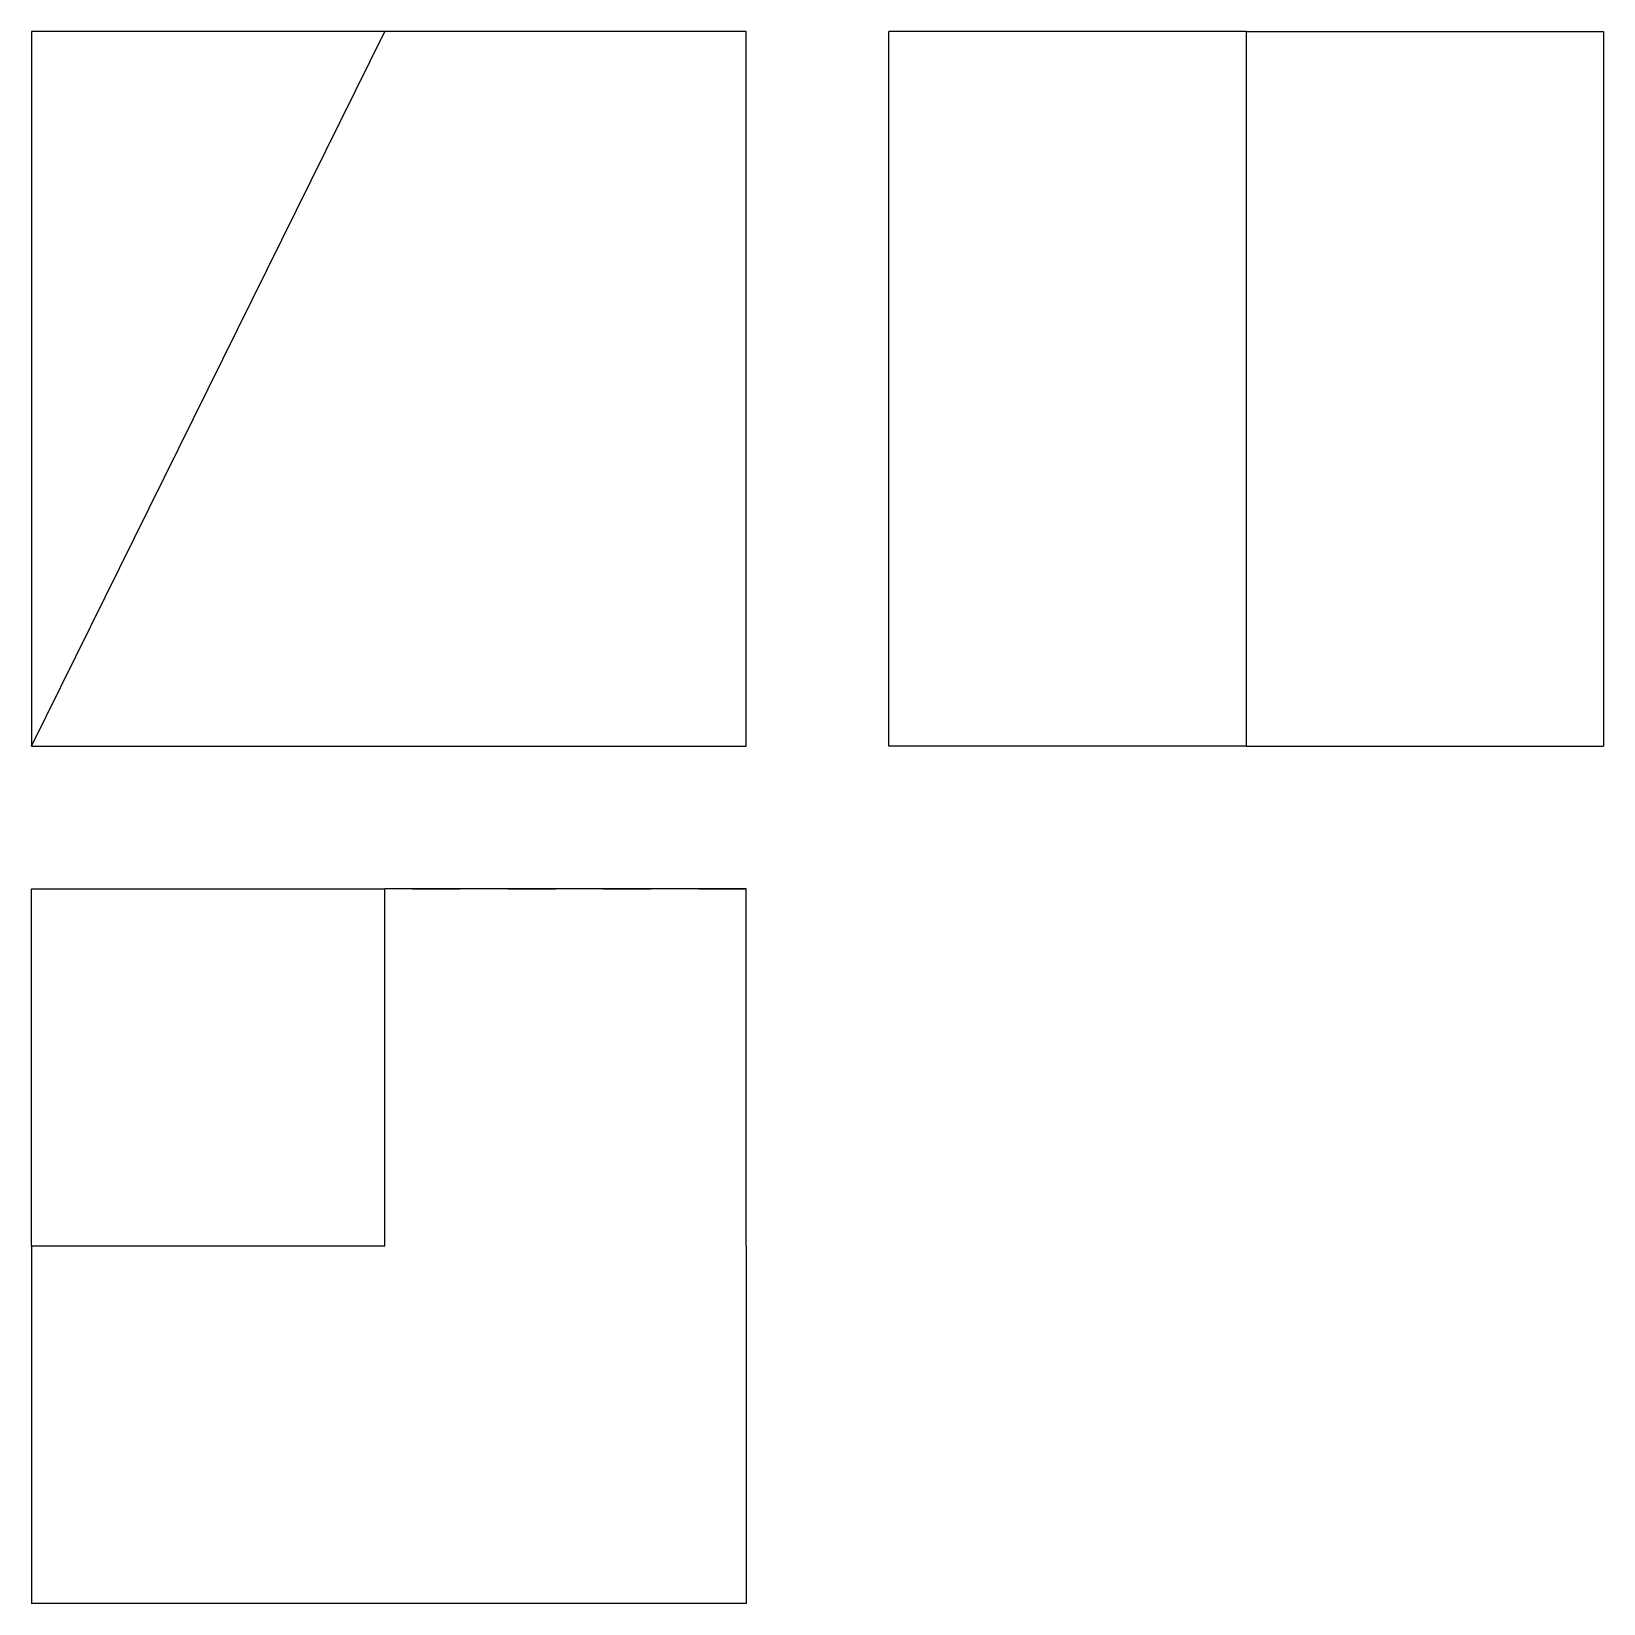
# Model space of a CAD drawing. Extents: x 0 to 3.3, y 0 to 3.3.
import ezdxf

# ---------------------------------------------------------------- set-up
doc = ezdxf.new("R2010")
doc.units = 0
doc.linetypes.add('HIDDEN', pattern=[0.075, 0.050025, -0.024975])
for name, color, linetype in [('FRONT', 7, 'CONTINUOUS'), ('FRONT_HID', 7, 'HIDDEN'), ('LEFT', 7, 'CONTINUOUS'), ('TOP', 7, 'CONTINUOUS'), ('TOP_HID', 7, 'HIDDEN')]:
    doc.layers.add(name, color=color, linetype=linetype)

msp = doc.modelspace()

# ---------------------------------------------------------------- linework, layer by layer
at = {"layer": 'FRONT'}
for p, q in [((0, 3.3), (0, 1.8)), ((0.742105, 3.3), (0, 3.3)), ((0, 1.8), (0.742105, 3.3)), ((0.742188, 3.3), (0.742105, 3.3)), ((0.765378, 3.3), (0.742188, 3.3)), ((1.5, 3.3), (0.765378, 3.3)), ((1.5, 1.8), (1.5, 3.3)), ((0, 1.8), (1.5, 1.8))]:
    msp.add_line(p, q, dxfattribs=at)
at = {"layer": 'FRONT_HID', "linetype": 'HIDDEN'}
msp.add_line((1.5, 3.3), (0, 3.3), dxfattribs=at)
at = {"layer": 'LEFT'}
for p, q in [((1.8, 1.8), (1.8, 3.3)), ((2.55, 3.3), (1.8, 3.3)), ((2.55, 3.3), (3.3, 3.3)), ((2.55, 3.3), (2.55, 1.8)), ((3.3, 3.3), (3.3, 1.8)), ((2.55, 1.8), (1.8, 1.8)), ((2.55, 1.8), (3.3, 1.8))]:
    msp.add_line(p, q, dxfattribs=at)
at = {"layer": 'TOP'}
for p, q in [((0, 0.75), (0, 1.5)), ((0, 1.5), (0.742105, 1.5)), ((0.742105, 0.75), (0.742105, 1.5)), ((0.742188, 1.5), (0.742105, 1.5)), ((0.765378, 1.5), (0.742188, 1.5)), ((1.5, 1.5), (0.765378, 1.5)), ((1.5, 0.75), (1.5, 1.5)), ((0, 0.75), (0, 0)), ((0.742105, 0.75), (0, 0.75)), ((1.5, 0.75), (1.5, 0)), ((1.5, 0), (0, 0))]:
    msp.add_line(p, q, dxfattribs=at)
at = {"layer": 'TOP_HID', "linetype": 'HIDDEN'}
msp.add_line((0, 1.5), (1.5, 1.5), dxfattribs=at)

doc.saveas('drawing.dxf')
